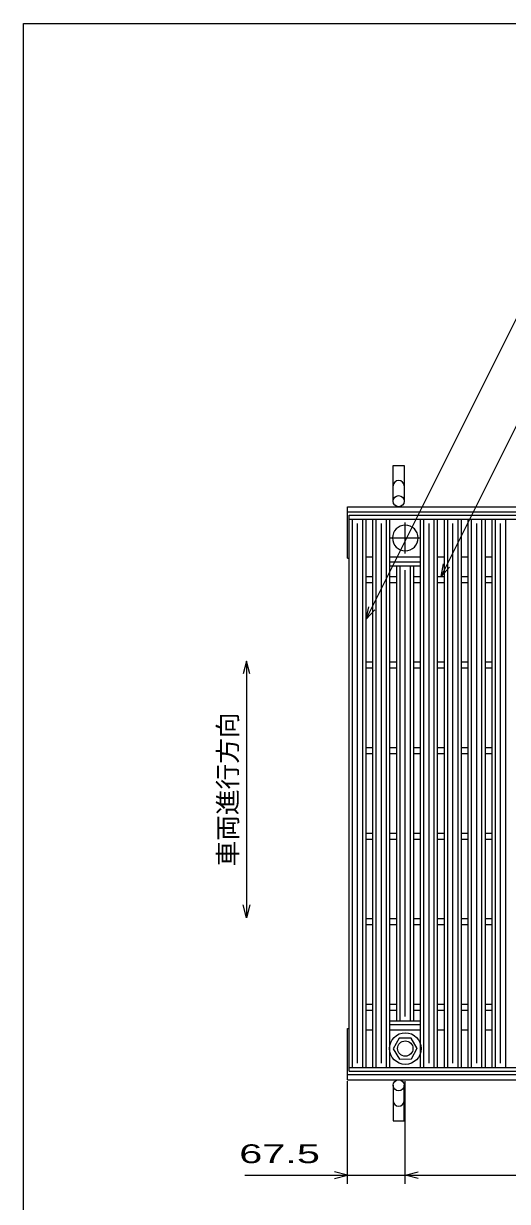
# Model space of a CAD drawing. Units: millimetres, scale not verified. Extents: x -1820 to 1731, y -1282 to 1054.
# Drawn here: x -1729 to -1163, y -324 to 1054 of the extents above; entities that cross this region are included whole.
import ezdxf
from ezdxf.enums import TextEntityAlignment as Align

# ---------------------------------------------------------------- set-up
doc = ezdxf.new("R2010")
doc.units = ezdxf.units.MM
doc.header["$LTSCALE"] = 10
doc.linetypes.add('CHAIN', pattern=[18.5, 12, -1.5, 3.5, -1.5])
for name, color, linetype, lineweight in [('0_2', 150, 'Continuous', 25), ('16', 3, 'Continuous', 25), ('19', 6, 'Continuous', 25), ('22', 2, 'Continuous', 25)]:
    doc.layers.add(name, color=color, linetype=linetype, lineweight=lineweight)
doc.styles.add('ベクトル', font='')
doc.styles.get('ベクトル').set_extended_font_data('ベクトル')

msp = doc.modelspace()

# ---------------------------------------------------------------- linework, layer by layer
at = {"layer": '0_2'}
for p, q in [((-1729, -1146.5), (-1729, 1053.5)), ((-1729, 1053.5), (1731, 1053.5))]:
    msp.add_line(p, q, dxfattribs=at)
at = {"layer": '16'}
for p, q in [((-1348, 478.5), (-352, 478.5)), ((-1348, 474), (-1348, 478.5)), ((-1348, 474), (-352, 474)), ((-1348, -167), (-1348, 474)), ((-1348, 474), (-1328, 474)), ((-1344, -167), (-1344, 474)), ((-1338, -162), (-1338, 469)), ((-1332, -167), (-1332, 474)), ((-1328, -167), (-1328, 474)), ((-1320.1, -167), (-1320.1, 474)), ((-1320.1, 474), (-1300.1, 474)), ((-1316.1, -167), (-1316.1, 474)), ((-1310.1, -162), (-1310.1, 469)), ((-1304.1, -167), (-1304.1, 474)), ((-1300.1, -167), (-1300.1, 474)), ((-1264.3, -167), (-1264.3, 474)), ((-1264.3, 474), (-1244.3, 474)), ((-1260.3, -167), (-1260.3, 474)), ((-1254.3, -162), (-1254.3, 469)), ((-1248.3, -167), (-1248.3, 474)), ((-1244.3, -167), (-1244.3, 474)), ((-1236.4, -167), (-1236.4, 474)), ((-1236.4, 474), (-1216.4, 474)), ((-1232.4, -167), (-1232.4, 474)), ((-1226.4, -162), (-1226.4, 469)), ((-1220.4, -167), (-1220.4, 474)), ((-1216.4, -167), (-1216.4, 474)), ((-1208.5, -167), (-1208.5, 474)), ((-1208.5, 474), (-1188.5, 474)), ((-1204.5, -167), (-1204.5, 474)), ((-1198.5, -162), (-1198.5, 469)), ((-1192.5, -167), (-1192.5, 474)), ((-1188.5, -167), (-1188.5, 474)), ((-1180.6, -167), (-1180.6, 474)), ((-1180.6, 474), (-1160.6, 474)), ((-1176.6, -167), (-1176.6, 474)), ((-1170.6, -162), (-1170.6, 469)), ((-1164.6, -167), (-1164.6, 474)), ((-1328, 430), (-1320.1, 430)), ((-1300.1, 430), (-1264.3, 430)), ((-1244.3, 430), (-1236.4, 430)), ((-1216.4, 430), (-1208.5, 430)), ((-1188.5, 430), (-1180.6, 430)), ((-1300.1, 424), (-1264.3, 424)), ((-1300.1, 419.5), (-1300.1, 424)), ((-1300.1, 419.5), (-1264.3, 419.5)), ((-1292.2, -112.5), (-1292.2, 419.5)), ((-1292.2, 419.5), (-1272.2, 419.5)), ((-1288.2, -112.5), (-1288.2, 419.5)), ((-1282.2, -107.5), (-1282.2, 414.5)), ((-1276.2, -112.5), (-1276.2, 419.5)), ((-1272.2, -112.5), (-1272.2, 419.5)), ((-1264.3, 419.5), (-1264.3, 424)), ((-1328, 407), (-1320.1, 407)), ((-1328, 400), (-1320.1, 400)), ((-1300.1, 407), (-1292.2, 407)), ((-1300.1, 400), (-1292.2, 400)), ((-1272.2, 407), (-1264.3, 407)), ((-1272.2, 400), (-1264.3, 400)), ((-1244.3, 407), (-1236.4, 407)), ((-1244.3, 400), (-1236.4, 400)), ((-1216.4, 407), (-1208.5, 407)), ((-1216.4, 400), (-1208.5, 400)), ((-1188.5, 407), (-1180.6, 407)), ((-1188.5, 400), (-1180.6, 400)), ((-1328, 307), (-1320.1, 307)), ((-1300.1, 307), (-1292.2, 307)), ((-1272.2, 307), (-1264.3, 307)), ((-1244.3, 307), (-1236.4, 307)), ((-1216.4, 307), (-1208.5, 307)), ((-1188.5, 307), (-1180.6, 307)), ((-1328, 300), (-1320.1, 300)), ((-1300.1, 300), (-1292.2, 300)), ((-1272.2, 300), (-1264.3, 300)), ((-1244.3, 300), (-1236.4, 300)), ((-1216.4, 300), (-1208.5, 300)), ((-1188.5, 300), (-1180.6, 300)), ((-1328, 207), (-1320.1, 207)), ((-1300.1, 207), (-1292.2, 207)), ((-1272.2, 207), (-1264.3, 207)), ((-1244.3, 207), (-1236.4, 207)), ((-1216.4, 207), (-1208.5, 207)), ((-1188.5, 207), (-1180.6, 207)), ((-1328, 200), (-1320.1, 200)), ((-1300.1, 200), (-1292.2, 200)), ((-1272.2, 200), (-1264.3, 200)), ((-1244.3, 200), (-1236.4, 200)), ((-1216.4, 200), (-1208.5, 200)), ((-1188.5, 200), (-1180.6, 200)), ((-1328, 107), (-1320.1, 107)), ((-1328, 100), (-1320.1, 100)), ((-1300.1, 107), (-1292.2, 107)), ((-1300.1, 100), (-1292.2, 100)), ((-1272.2, 107), (-1264.3, 107)), ((-1272.2, 100), (-1264.3, 100)), ((-1244.3, 107), (-1236.4, 107)), ((-1244.3, 100), (-1236.4, 100)), ((-1216.4, 107), (-1208.5, 107)), ((-1216.4, 100), (-1208.5, 100)), ((-1188.5, 107), (-1180.6, 107)), ((-1188.5, 100), (-1180.6, 100)), ((-1328, 7), (-1320.1, 7)), ((-1328, 0), (-1320.1, 0)), ((-1300.1, 7), (-1292.2, 7)), ((-1300.1, 0), (-1292.2, 0)), ((-1272.2, 7), (-1264.3, 7)), ((-1272.2, 0), (-1264.3, 0)), ((-1244.3, 7), (-1236.4, 7)), ((-1244.3, 0), (-1236.4, 0)), ((-1216.4, 7), (-1208.5, 7)), ((-1216.4, 0), (-1208.5, 0)), ((-1188.5, 7), (-1180.6, 7)), ((-1188.5, 0), (-1180.6, 0)), ((-1328, -93), (-1320.1, -93)), ((-1300.1, -93), (-1292.2, -93)), ((-1272.2, -93), (-1264.3, -93)), ((-1244.3, -93), (-1236.4, -93)), ((-1216.4, -93), (-1208.5, -93)), ((-1188.5, -93), (-1180.6, -93)), ((-1328, -100), (-1320.1, -100)), ((-1300.1, -100), (-1292.2, -100)), ((-1272.2, -100), (-1264.3, -100)), ((-1244.3, -100), (-1236.4, -100)), ((-1216.4, -100), (-1208.5, -100)), ((-1188.5, -100), (-1180.6, -100)), ((-1328, -123), (-1320.1, -123)), ((-1300.1, -112.5), (-1264.3, -112.5)), ((-1300.1, -117), (-1300.1, -112.5)), ((-1300.1, -117), (-1264.3, -117)), ((-1300.1, -123), (-1264.3, -123)), ((-1292.2, -112.5), (-1272.2, -112.5)), ((-1264.3, -117), (-1264.3, -112.5)), ((-1244.3, -123), (-1236.4, -123)), ((-1216.4, -123), (-1208.5, -123)), ((-1188.5, -123), (-1180.6, -123)), ((-1289.49, -133.05), (-1296.2, -145.34)), ((-1275.5, -132.71), (-1289.49, -133.05)), ((-1268.2, -145), (-1275.5, -132.71)), ((-1296.2, -145.34), (-1288.9, -157.29)), ((-1274.91, -156.95), (-1268.2, -144.66)), ((-1288.9, -157.29), (-1274.91, -156.95)), ((-1348, -167), (-352, -167)), ((-1348, -171.5), (-1348, -167)), ((-1348, -167), (-1328, -167)), ((-1348, -171.5), (-352, -171.5)), ((-1320.1, -167), (-1300.1, -167)), ((-1264.3, -167), (-1244.3, -167)), ((-1236.4, -167), (-1216.4, -167)), ((-1208.5, -167), (-1188.5, -167)), ((-1180.6, -167), (-1160.6, -167))]:
    msp.add_line(p, q, dxfattribs=at)
at = {"layer": '16', "linetype": 'CHAIN'}
for p, q in [((-1282.2, 434), (-1282.2, 470)), ((-1300.2, 452), (-1264.2, 452))]:
    msp.add_line(p, q, dxfattribs=at)
at = {"layer": '16'}
for radius in [18.5, 9]:
    msp.add_circle((-1282.2, -145), radius, dxfattribs=at)
for start, end in [(90, 270), (270, 90)]:
    msp.add_arc((-1282.2, 452), 15, start, end, dxfattribs=at)
at = {"layer": '19'}
for p, q in [((-1296.5, 495), (-1296.5, 536.62)), ((-1296.5, 536.62), (-1283.5, 536.62)), ((-1283.5, 536.62), (-1283.5, 495)), ((-1350, 488.5), (-350, 488.5)), ((-1350, 428.5), (-1350, 488.5)), ((-1350, 482.5), (-350, 482.5)), ((-1350, 428.5), (-1348, 428.5)), ((-1350, -181.5), (-1350, -121.5)), ((-1350, -121.5), (-1348, -121.5)), ((-1350, -175.5), (-350, -175.5)), ((-1350, -181.5), (-350, -181.5)), ((-1296.5, -188), (-1296.5, -229.62)), ((-1283.5, -229.62), (-1283.5, -188)), ((-1296.5, -229.62), (-1283.5, -229.62))]:
    msp.add_line(p, q, dxfattribs=at)
for centre in [(-1290, 495), (-1290, -188)]:
    msp.add_circle(centre, 6.5, dxfattribs=at)
for centre, start, end in [((-1290, 512.84), 0, 180), ((-1290, -205.84), 180, 0)]:
    msp.add_arc(centre, 6.5, start, end, dxfattribs=at)
at = {"layer": '22', "color": 4}
for p, q in [((-1328, 357), (-1122.75, 767.5)), ((-1240.35, 407), (-1082.6, 722.5)), ((-1240.35, 407), (-1237.35, 421.6)), ((-1240.35, 407), (-1230.35, 418)), ((-1328, 357), (-1325, 371.6)), ((-1328, 357), (-1318, 368)), ((-1468, 308), (-1472, 293)), ((-1464, 293), (-1468, 308)), ((-1468, 308), (-1468, 8)), ((-1468, 8), (-1472, 23)), ((-1464, 23), (-1468, 8)), ((-1350, -303), (-1350, -183)), ((-1282.2, -303), (-1282.2, -183)), ((-1350, -293), (-1365, -289)), ((-1282.2, -293), (-1267.2, -289)), ((-1470, -293), (-1350, -293)), ((-1365, -297), (-1350, -293)), ((-1350, -293), (-1282.2, -293)), ((-1267.2, -297), (-1282.2, -293)), ((-1282.2, -293), (-417.3, -293))]:
    msp.add_line(p, q, dxfattribs=at)

# ---------------------------------------------------------------- texts
at = {"layer": '22', "style": 'ベクトル'}
msp.add_text('車両進行方向', height=21.99, rotation=90, dxfattribs=at).set_placement((-1490, 68), align=Align.MIDDLE_LEFT)
at = {"layer": '22', "style": 'ベクトル', "width": 1.65}
msp.add_text(' 67.5 ', height=21.99, dxfattribs=at).set_placement((-1490, -268), align=Align.MIDDLE_LEFT)

doc.saveas('drawing.dxf')
